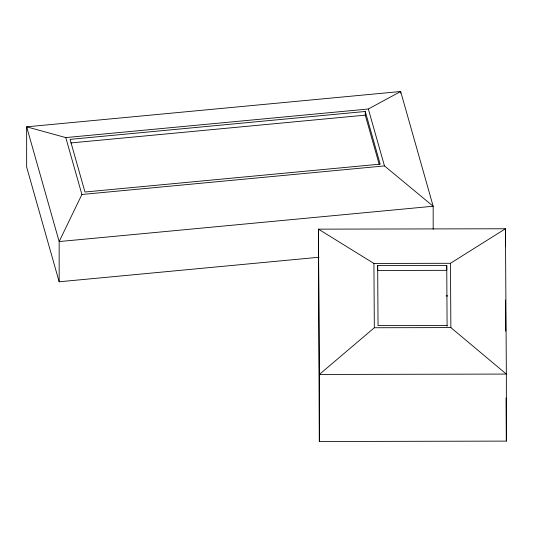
<?xml version="1.0" encoding="UTF-8"?>
<svg xmlns="http://www.w3.org/2000/svg" width="533" height="533" viewBox="0 0 533 533"><rect width="100%" height="100%" fill="white"/><g stroke="black" fill="none" stroke-linecap="round" stroke-linejoin="round"><path stroke-width="0.8" d="M59.156 281.784L26.65 167.049L26.65 126.827L65.779 137.587L81.902 194.485L59.156 241.562L59.156 281.784L318.981 257.246M505.444 246.219L505.444 228.764L450.465 263.289L373.926 263.449L318.441 229.15L319.347 374.459L506.35 374.073L450.865 327.588L374.326 327.748L319.347 374.459L319.347 441.497L506.35 441.111L506.35 374.073L505.444 228.764L318.441 229.15L319.347 441.497M65.779 137.587L368.343 109.012L400.663 91.503L433.169 206.238L433.169 229.223M365.265 111.484L70.063 139.366L84.98 192.013L380.176 164.137L365.265 111.484L365.265 115.141L379.276 164.604M70.889 142.944L365.265 115.141M81.902 194.485L384.466 165.916L433.169 206.238L59.156 241.562L26.65 126.827L400.663 91.503L400.663 93.142M446.747 265.454L446.747 270.331L377.67 270.471L377.67 265.594L446.747 265.454L447.094 326.209M446.154 295.922L447.813 295.922M447.12 325.443L378.044 325.583L377.67 265.594M368.343 109.012L384.466 165.916M505.55 300.012L505.744 331.18M506.084 398.024L506.35 441.111M450.465 263.289L450.865 327.588M373.926 263.449L374.326 327.748"/></g></svg>
